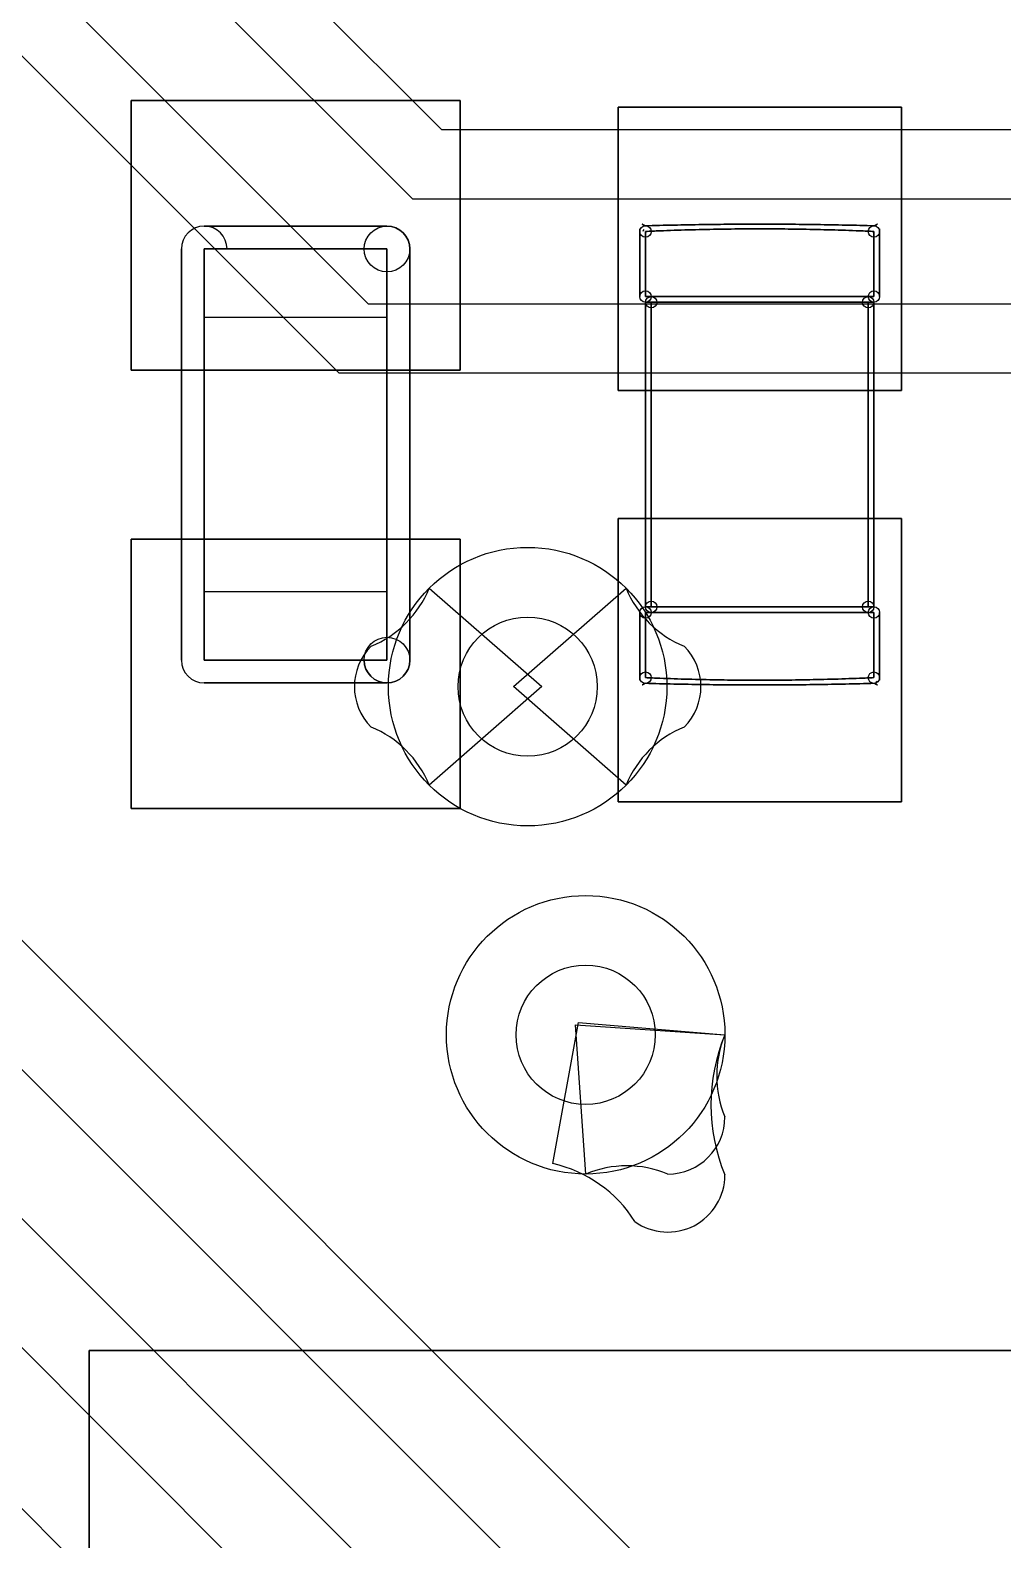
# Model space of a CAD drawing. Extents: x -14 to 27.9, y 0 to 17.8.
# Drawn here: x 14.024 to 16.153, y 11.087 to 14.391 of the extents above; entities that cross this region are included whole.
import ezdxf

# ---------------------------------------------------------------- set-up
doc = ezdxf.new("R2010")
doc.units = 0
doc.header["$MEASUREMENT"] = 0
doc.layers.add('Feature', color=7, linetype='CONTINUOUS')

msp = doc.modelspace()

# ---------------------------------------------------------------- linework, layer by layer
at = {"layer": 'Feature'}
for p, q in [((12.9571, 16.1407, -1.96222), (14.9246, 14.1732, -1.96222)), ((14.8614, 14.0208, -1.96222), (12.8088, 16.0734, -1.96222)), ((13.2396, 15.3162, -1.96222), (14.7636, 13.7922, -1.96222)), ((14.7004, 13.6398, -1.96222), (13.1764, 15.1638, -1.96222)), ((14.245, 14.237, 0.000305), (14.965, 14.237, 0.000305)), ((14.245, 13.647, 0.000305), (14.245, 14.237, 0.000305)), ((14.245, 13.647, 0.000305), (14.245, 14.237, 0.000305)), ((14.245, 14.237, 0.001305), (14.245, 13.647, 0.001305)), ((14.245, 14.237, 0.000305), (14.245, 14.237, 0.001305)), ((14.245, 14.237, 0.000305), (14.965, 14.237, 0.000305)), ((14.245, 14.237, 0.000305), (14.245, 14.237, 0.001305)), ((14.965, 14.237, 0.001305), (14.245, 14.237, 0.001305)), ((14.965, 14.237, 0.001305), (14.245, 14.237, 0.001305)), ((14.245, 14.237, 0.001305), (14.245, 13.647, 0.001305)), ((14.245, 13.647, 0.000305), (14.245, 14.237, 0.000305)), ((14.245, 14.237, 0.000305), (14.965, 14.237, 0.000305)), ((14.965, 14.237, 0.000305), (14.965, 13.647, 0.000305)), ((14.965, 14.237, 0.000305), (14.965, 14.237, 0.001305)), ((14.965, 14.237, 0.000305), (14.965, 13.647, 0.000305)), ((14.965, 14.237, 0.000305), (14.965, 14.237, 0.001305)), ((14.965, 13.647, 0.001305), (14.965, 14.237, 0.001305)), ((14.965, 13.647, 0.001305), (14.965, 14.237, 0.001305)), ((14.965, 14.237, 0.000305), (14.965, 13.647, 0.000305)), ((15.311, 13.602, 0.000305), (15.311, 14.222, 0.000305)), ((15.311, 14.222, 0.000305), (15.931, 14.222, 0.000305)), ((15.311, 14.222, 0.000305), (15.931, 14.222, 0.000305)), ((15.311, 14.222, 0.000305), (15.311, 14.222, 0.001305)), ((15.931, 14.222, 0.001305), (15.311, 14.222, 0.001305)), ((15.311, 13.602, 0.000305), (15.311, 14.222, 0.000305)), ((15.311, 14.222, 0.001305), (15.311, 13.602, 0.001305)), ((15.311, 14.222, 0.000305), (15.311, 14.222, 0.001305)), ((15.311, 14.222, 0.001305), (15.311, 13.602, 0.001305)), ((15.931, 14.222, 0.001305), (15.311, 14.222, 0.001305)), ((15.311, 13.602, 0.000305), (15.311, 14.222, 0.000305)), ((15.311, 14.222, 0.000305), (15.931, 14.222, 0.000305)), ((15.931, 14.222, 0.000305), (15.931, 13.602, 0.000305)), ((15.931, 14.222, 0.000305), (15.931, 14.222, 0.001305)), ((15.931, 14.222, 0.000305), (15.931, 13.602, 0.000305)), ((15.931, 14.222, 0.000305), (15.931, 14.222, 0.001305)), ((15.931, 13.602, 0.001305), (15.931, 14.222, 0.001305)), ((15.931, 13.602, 0.001305), (15.931, 14.222, 0.001305)), ((15.931, 14.222, 0.000305), (15.931, 13.602, 0.000305)), ((14.9246, 14.1732, -1.96222), (16.6685, 14.1732, -1.96222)), ((16.6053, 14.0208, -1.96222), (14.8614, 14.0208, -1.96222)), ((14.405, 13.962, 0.05), (14.405, 13.962, 0.55)), ((14.405, 13.962, 0.55), (14.805, 13.962, 0.55)), ((14.805, 13.962, 0.05), (14.405, 13.962, 0.05)), ((14.405, 13.962, 0.55), (14.805, 13.962, 0.55)), ((14.805, 13.962, 0.05), (14.405, 13.962, 0.05)), ((14.405, 13.962, 0.05), (14.405, 13.962, 0.55)), ((14.805, 13.962, 0.55), (14.805, 13.962, 0.05)), ((14.805, 13.962, 0.55), (14.805, 13.962, 0.05)), ((15.3585, 13.9503), (15.3585, 13.8078)), ((15.3585, 13.8078, 0.5), (15.3585, 13.9503, 0.5)), ((15.3585, 13.8078, 0.5), (15.3585, 13.9503, 0.5)), ((15.3585, 13.9503), (15.3585, 13.8078)), ((15.371, 13.8078, -0.0125), (15.371, 13.9503, -0.0125)), ((15.371, 13.9503, 0.5125), (15.371, 13.8078, 0.5125)), ((15.371, 13.9503, 0.5125), (15.371, 13.8078, 0.5125)), ((15.371, 13.8078, -0.0125), (15.371, 13.9503, -0.0125)), ((15.871, 13.9503, -0.0125), (15.871, 13.8078, -0.0125)), ((15.871, 13.8078, 0.5125), (15.871, 13.9503, 0.5125)), ((15.871, 13.8078, 0.5125), (15.871, 13.9503, 0.5125)), ((15.871, 13.9503, -0.0125), (15.871, 13.8078, -0.0125)), ((15.8835, 13.9503, 0.5), (15.8835, 13.8078, 0.5)), ((15.8835, 13.8078), (15.8835, 13.9503)), ((15.8835, 13.9503, 0.5), (15.8835, 13.8078, 0.5)), ((15.8835, 13.8078), (15.8835, 13.9503)), ((14.355, 13.762, 0.55), (14.355, 13.912, 0.55)), ((14.355, 13.912, 0.05), (14.355, 13.762, 0.05)), ((14.355, 13.762, 0.55), (14.355, 13.912, 0.55)), ((14.355, 13.912, 0.55), (14.355, 13.912, 0.05)), ((14.355, 13.912, 0.05), (14.355, 13.762, 0.05)), ((14.355, 13.912, 0.55), (14.355, 13.912, 0.05)), ((14.805, 13.912, 0.6), (14.405, 13.912, 0.6)), ((14.405, 13.912, 0.6), (14.405, 13.762, 0.6)), ((14.405, 13.762), (14.405, 13.912)), ((14.405, 13.912), (14.805, 13.912)), ((14.405, 13.912, 0.6), (14.405, 13.762, 0.6)), ((14.405, 13.762), (14.405, 13.912)), ((14.805, 13.912, 0.6), (14.405, 13.912, 0.6)), ((14.405, 13.912), (14.805, 13.912)), ((14.805, 13.762, 0.6), (14.805, 13.912, 0.6)), ((14.805, 13.762, 0.6), (14.805, 13.912, 0.6)), ((14.805, 13.912), (14.805, 13.762)), ((14.805, 13.912), (14.805, 13.762)), ((14.855, 13.912, 0.55), (14.855, 13.762, 0.55)), ((14.855, 13.762, 0.05), (14.855, 13.912, 0.05)), ((14.855, 13.912, 0.05), (14.855, 13.912, 0.55)), ((14.855, 13.912, 0.55), (14.855, 13.762, 0.55)), ((14.855, 13.762, 0.05), (14.855, 13.912, 0.05)), ((14.855, 13.912, 0.05), (14.855, 13.912, 0.55)), ((14.7636, 13.7922, -1.96222), (16.5416, 13.7922, -1.96222)), ((15.3585, 13.8078), (15.3585, 13.8078, 0.5)), ((15.3585, 13.8078), (15.3585, 13.8078, 0.5)), ((15.871, 13.8078, -0.0125), (15.371, 13.8078, -0.0125)), ((15.371, 13.8078, 0.5125), (15.871, 13.8078, 0.5125)), ((15.371, 13.8078, 0.5125), (15.871, 13.8078, 0.5125)), ((15.871, 13.8078, -0.0125), (15.371, 13.8078, -0.0125)), ((15.371, 13.7953, 0.4875), (15.371, 13.7953, 0.0125)), ((15.371, 13.7953, 0.4875), (15.371, 13.7953, 0.0125)), ((15.371, 13.7953, 0.0125), (15.371, 13.1287, 0.0125)), ((15.371, 13.1287, 0.4875), (15.371, 13.7953, 0.4875)), ((15.371, 13.7953, 0.0125), (15.371, 13.1287, 0.0125)), ((15.371, 13.1287, 0.4875), (15.371, 13.7953, 0.4875)), ((15.371, 13.7953, 0.5), (15.371, 13.7953)), ((15.371, 13.7953), (15.871, 13.7953)), ((15.871, 13.7953, 0.5), (15.371, 13.7953, 0.5)), ((15.871, 13.7953, 0.5), (15.371, 13.7953, 0.5)), ((15.371, 13.7953, 0.5), (15.371, 13.7953)), ((15.371, 13.7953), (15.871, 13.7953)), ((15.8585, 13.7953), (15.3835, 13.7953)), ((15.8585, 13.7953, 0.5), (15.3835, 13.7953, 0.5)), ((15.8585, 13.7953, 0.5), (15.3835, 13.7953, 0.5)), ((15.3835, 13.7953, 0.5), (15.3835, 13.1287, 0.5)), ((15.8585, 13.7953), (15.3835, 13.7953)), ((15.3835, 13.1287), (15.3835, 13.7953)), ((15.3835, 13.1287), (15.3835, 13.7953)), ((15.3835, 13.7953, 0.5), (15.3835, 13.1287, 0.5)), ((15.8585, 13.1287, 0.5), (15.8585, 13.7953, 0.5)), ((15.8585, 13.7953), (15.8585, 13.1287)), ((15.8585, 13.7953), (15.8585, 13.1287)), ((15.8585, 13.1287, 0.5), (15.8585, 13.7953, 0.5)), ((15.871, 13.7953, 0.4875), (15.871, 13.7953, 0.0125)), ((15.871, 13.1287, 0.0125), (15.871, 13.7953, 0.0125)), ((15.871, 13.7953, 0.4875), (15.871, 13.7953, 0.0125)), ((15.871, 13.7953, 0.4875), (15.871, 13.1287, 0.4875)), ((15.871, 13.1287, 0.0125), (15.871, 13.7953, 0.0125)), ((15.871, 13.7953, 0.4875), (15.871, 13.1287, 0.4875)), ((15.871, 13.7953), (15.871, 13.7953, 0.5)), ((15.871, 13.7953), (15.871, 13.7953, 0.5)), ((15.8835, 13.8078, 0.5), (15.8835, 13.8078)), ((15.8835, 13.8078, 0.5), (15.8835, 13.8078)), ((14.355, 13.162, 0.55), (14.355, 13.762, 0.55)), ((14.355, 13.762, 0.05), (14.355, 13.162, 0.05)), ((14.355, 13.762, 0.55), (14.355, 13.762, 0.05)), ((14.355, 13.762, 0.05), (14.355, 13.162, 0.05)), ((14.355, 13.162, 0.55), (14.355, 13.762, 0.55)), ((14.355, 13.762, 0.55), (14.355, 13.762, 0.05)), ((14.805, 13.762, 0.6), (14.405, 13.762, 0.6)), ((14.805, 13.762), (14.405, 13.762)), ((14.405, 13.762, 0.6), (14.405, 13.162, 0.6)), ((14.405, 13.162), (14.405, 13.762)), ((14.405, 13.762, 0.6), (14.405, 13.162, 0.6)), ((14.805, 13.762, 0.6), (14.405, 13.762, 0.6)), ((14.405, 13.162), (14.405, 13.762)), ((14.805, 13.762), (14.405, 13.762)), ((14.805, 13.162, 0.6), (14.805, 13.762, 0.6)), ((14.805, 13.762), (14.805, 13.162)), ((14.805, 13.162, 0.6), (14.805, 13.762, 0.6)), ((14.805, 13.762), (14.805, 13.162)), ((14.855, 13.762, 0.55), (14.855, 13.162, 0.55)), ((14.855, 13.762, 0.05), (14.855, 13.762, 0.55)), ((14.855, 13.162, 0.05), (14.855, 13.762, 0.05)), ((14.855, 13.762, 0.55), (14.855, 13.162, 0.55)), ((14.855, 13.162, 0.05), (14.855, 13.762, 0.05)), ((14.855, 13.762, 0.05), (14.855, 13.762, 0.55)), ((14.965, 13.647, 0.000305), (14.245, 13.647, 0.000305)), ((14.965, 13.647, 0.000305), (14.245, 13.647, 0.000305)), ((14.245, 13.647, 0.001305), (14.965, 13.647, 0.001305)), ((14.245, 13.647, 0.000305), (14.245, 13.647, 0.001305)), ((14.245, 13.647, 0.000305), (14.245, 13.647, 0.001305)), ((14.245, 13.647, 0.001305), (14.965, 13.647, 0.001305)), ((14.965, 13.647, 0.000305), (14.245, 13.647, 0.000305)), ((14.965, 13.647, 0.000305), (14.965, 13.647, 0.001305)), ((14.965, 13.647, 0.000305), (14.965, 13.647, 0.001305)), ((16.4784, 13.6398, -1.96222), (14.7004, 13.6398, -1.96222)), ((15.931, 13.602, 0.000305), (15.311, 13.602, 0.000305)), ((15.931, 13.602, 0.000305), (15.311, 13.602, 0.000305)), ((15.311, 13.602, 0.001305), (15.931, 13.602, 0.001305)), ((15.311, 13.602, 0.000305), (15.311, 13.602, 0.001305)), ((15.311, 13.602, 0.000305), (15.311, 13.602, 0.001305)), ((15.311, 13.602, 0.001305), (15.931, 13.602, 0.001305)), ((15.931, 13.602, 0.000305), (15.311, 13.602, 0.000305)), ((15.931, 13.602, 0.000305), (15.931, 13.602, 0.001305)), ((15.931, 13.602, 0.000305), (15.931, 13.602, 0.001305)), ((15.311, 12.702, 0.000305), (15.311, 13.322, 0.000305)), ((15.311, 13.322, 0.000305), (15.931, 13.322, 0.000305)), ((15.311, 13.322, 0.000305), (15.931, 13.322, 0.000305)), ((15.311, 13.322, 0.000305), (15.311, 13.322, 0.001305)), ((15.931, 13.322, 0.001305), (15.311, 13.322, 0.001305)), ((15.311, 12.702, 0.000305), (15.311, 13.322, 0.000305)), ((15.311, 13.322, 0.001305), (15.311, 12.702, 0.001305)), ((15.311, 13.322, 0.000305), (15.311, 13.322, 0.001305)), ((15.311, 13.322, 0.001305), (15.311, 12.702, 0.001305)), ((15.931, 13.322, 0.001305), (15.311, 13.322, 0.001305)), ((15.311, 12.702, 0.000305), (15.311, 13.322, 0.000305)), ((15.311, 13.322, 0.000305), (15.931, 13.322, 0.000305)), ((15.931, 13.322, 0.000305), (15.931, 12.702, 0.000305)), ((15.931, 13.322, 0.000305), (15.931, 13.322, 0.001305)), ((15.931, 13.322, 0.000305), (15.931, 12.702, 0.000305)), ((15.931, 13.322, 0.000305), (15.931, 13.322, 0.001305)), ((15.931, 12.702, 0.001305), (15.931, 13.322, 0.001305)), ((15.931, 12.702, 0.001305), (15.931, 13.322, 0.001305)), ((15.931, 13.322, 0.000305), (15.931, 12.702, 0.000305)), ((14.245, 13.277, 0.000305), (14.965, 13.277, 0.000305)), ((14.245, 12.687, 0.000305), (14.245, 13.277, 0.000305)), ((14.245, 12.687, 0.000305), (14.245, 13.277, 0.000305)), ((14.245, 13.277, 0.001305), (14.245, 12.687, 0.001305)), ((14.245, 13.277, 0.000305), (14.245, 13.277, 0.001305)), ((14.245, 13.277, 0.000305), (14.965, 13.277, 0.000305)), ((14.245, 13.277, 0.000305), (14.245, 13.277, 0.001305)), ((14.965, 13.277, 0.001305), (14.245, 13.277, 0.001305)), ((14.965, 13.277, 0.001305), (14.245, 13.277, 0.001305)), ((14.245, 13.277, 0.001305), (14.245, 12.687, 0.001305)), ((14.245, 12.687, 0.000305), (14.245, 13.277, 0.000305)), ((14.245, 13.277, 0.000305), (14.965, 13.277, 0.000305)), ((14.965, 13.277, 0.000305), (14.965, 12.687, 0.000305)), ((14.965, 13.277, 0.000305), (14.965, 13.277, 0.001305)), ((14.965, 13.277, 0.000305), (14.965, 12.687, 0.000305)), ((14.965, 13.277, 0.000305), (14.965, 13.277, 0.001305)), ((14.965, 12.687, 0.001305), (14.965, 13.277, 0.001305)), ((14.965, 12.687, 0.001305), (14.965, 13.277, 0.001305)), ((14.965, 13.277, 0.000305), (14.965, 12.687, 0.000305)), ((13.2184, 13.1859, -1.96222), (19.9625, 6.4418, -1.96222)), ((14.355, 13.012, 0.55), (14.355, 13.162, 0.55)), ((14.355, 13.162, 0.05), (14.355, 13.012, 0.05)), ((14.355, 13.162, 0.05), (14.355, 13.162, 0.55)), ((14.355, 13.162, 0.05), (14.355, 13.012, 0.05)), ((14.355, 13.012, 0.55), (14.355, 13.162, 0.55)), ((14.355, 13.162, 0.05), (14.355, 13.162, 0.55)), ((14.405, 13.162, 0.6), (14.805, 13.162, 0.6)), ((14.405, 13.162, 0.6), (14.405, 13.012, 0.6)), ((14.405, 13.012), (14.405, 13.162)), ((14.405, 13.162), (14.805, 13.162)), ((14.405, 13.162, 0.6), (14.405, 13.012, 0.6)), ((14.405, 13.012), (14.405, 13.162)), ((14.405, 13.162, 0.6), (14.805, 13.162, 0.6)), ((14.405, 13.162), (14.805, 13.162)), ((14.805, 13.012, 0.6), (14.805, 13.162, 0.6)), ((14.805, 13.012, 0.6), (14.805, 13.162, 0.6)), ((14.805, 13.162), (14.805, 13.012)), ((14.805, 13.162), (14.805, 13.012)), ((14.855, 13.162, 0.55), (14.855, 13.012, 0.55)), ((14.855, 13.162, 0.55), (14.855, 13.162, 0.05)), ((14.855, 13.162, 0.55), (14.855, 13.012, 0.55)), ((14.855, 13.012, 0.05), (14.855, 13.162, 0.05)), ((14.855, 13.012, 0.05), (14.855, 13.162, 0.05)), ((14.855, 13.162, 0.55), (14.855, 13.162, 0.05)), ((14.8976, 13.1695, 0.000305), (15.1442, 12.954, 0.000305)), ((15.0818, 12.954, 0.000305), (15.3284, 13.1695, 0.000305)), ((15.371, 13.1287, 0.4875), (15.371, 13.1287, 0.0125)), ((15.371, 13.1287, 0.4875), (15.371, 13.1287, 0.0125)), ((15.371, 13.1287, 0.5), (15.371, 13.1287)), ((15.871, 13.1287, 0.5), (15.371, 13.1287, 0.5)), ((15.371, 13.1287), (15.871, 13.1287)), ((15.871, 13.1287, 0.5), (15.371, 13.1287, 0.5)), ((15.371, 13.1287, 0.5), (15.371, 13.1287)), ((15.371, 13.1287), (15.871, 13.1287)), ((15.3835, 13.1287), (15.8585, 13.1287)), ((15.3835, 13.1287, 0.5), (15.8585, 13.1287, 0.5)), ((15.3835, 13.1287, 0.5), (15.8585, 13.1287, 0.5)), ((15.3835, 13.1287), (15.8585, 13.1287)), ((15.871, 13.1287, 0.4875), (15.871, 13.1287, 0.0125)), ((15.871, 13.1287, 0.4875), (15.871, 13.1287, 0.0125)), ((15.871, 13.1287), (15.871, 13.1287, 0.5)), ((15.871, 13.1287), (15.871, 13.1287, 0.5)), ((15.3585, 13.1162, 0.5), (15.3585, 12.9737, 0.5)), ((15.3585, 13.1162), (15.3585, 13.1162, 0.5)), ((15.3585, 12.9737), (15.3585, 13.1162)), ((15.3585, 13.1162, 0.5), (15.3585, 12.9737, 0.5)), ((15.3585, 13.1162), (15.3585, 13.1162, 0.5)), ((15.3585, 12.9737), (15.3585, 13.1162)), ((15.871, 13.1162, -0.0125), (15.371, 13.1162, -0.0125)), ((15.371, 13.1162, -0.0125), (15.371, 12.9737, -0.0125)), ((15.371, 13.1162, 0.5125), (15.871, 13.1162, 0.5125)), ((15.371, 12.9737, 0.5125), (15.371, 13.1162, 0.5125)), ((15.371, 13.1162, 0.5125), (15.871, 13.1162, 0.5125)), ((15.371, 12.9737, 0.5125), (15.371, 13.1162, 0.5125)), ((15.871, 13.1162, -0.0125), (15.371, 13.1162, -0.0125)), ((15.371, 13.1162, -0.0125), (15.371, 12.9737, -0.0125)), ((15.871, 12.9737, -0.0125), (15.871, 13.1162, -0.0125)), ((15.871, 13.1162, 0.5125), (15.871, 12.9737, 0.5125)), ((15.871, 13.1162, 0.5125), (15.871, 12.9737, 0.5125)), ((15.871, 12.9737, -0.0125), (15.871, 13.1162, -0.0125)), ((15.8835, 13.1162), (15.8835, 12.9737)), ((15.8835, 13.1162, 0.5), (15.8835, 13.1162)), ((15.8835, 12.9737, 0.5), (15.8835, 13.1162, 0.5)), ((15.8835, 13.1162, 0.5), (15.8835, 13.1162)), ((15.8835, 12.9737, 0.5), (15.8835, 13.1162, 0.5)), ((15.8835, 13.1162), (15.8835, 12.9737)), ((19.7625, 6.359, -1.96222), (13.1356, 12.9859, -1.96222)), ((14.355, 13.012, 0.05), (14.355, 13.012, 0.55)), ((14.355, 13.012, 0.05), (14.355, 13.012, 0.55)), ((14.405, 13.012, 0.6), (14.805, 13.012, 0.6)), ((14.805, 13.012), (14.405, 13.012)), ((14.405, 13.012, 0.6), (14.805, 13.012, 0.6)), ((14.805, 13.012), (14.405, 13.012)), ((14.855, 13.012, 0.55), (14.855, 13.012, 0.05)), ((14.855, 13.012, 0.55), (14.855, 13.012, 0.05)), ((14.805, 12.962, 0.55), (14.405, 12.962, 0.55)), ((14.405, 12.962, 0.55), (14.405, 12.962, 0.05)), ((14.405, 12.962, 0.05), (14.805, 12.962, 0.05)), ((14.805, 12.962, 0.55), (14.405, 12.962, 0.55)), ((14.405, 12.962, 0.55), (14.405, 12.962, 0.05)), ((14.405, 12.962, 0.05), (14.805, 12.962, 0.05)), ((14.805, 12.962, 0.05), (14.805, 12.962, 0.55)), ((14.805, 12.962, 0.05), (14.805, 12.962, 0.55)), ((15.1442, 12.954, 0.000305), (14.8976, 12.7385, 0.000305)), ((15.3284, 12.7385, 0.000305), (15.0818, 12.954, 0.000305)), ((15.2654, 12.954, -1.96192), (15.2654, 12.954)), ((15.2654, 12.954, -1.96192), (15.2654, 12.954)), ((12.9954, 12.8, -1.96222), (19.531, 6.2644, -1.96222)), ((15.931, 12.702, 0.000305), (15.311, 12.702, 0.000305)), ((15.931, 12.702, 0.000305), (15.311, 12.702, 0.000305)), ((15.311, 12.702, 0.001305), (15.931, 12.702, 0.001305)), ((15.311, 12.702, 0.000305), (15.311, 12.702, 0.001305)), ((15.311, 12.702, 0.000305), (15.311, 12.702, 0.001305)), ((15.311, 12.702, 0.001305), (15.931, 12.702, 0.001305)), ((15.931, 12.702, 0.000305), (15.311, 12.702, 0.000305)), ((15.931, 12.702, 0.000305), (15.931, 12.702, 0.001305)), ((15.931, 12.702, 0.000305), (15.931, 12.702, 0.001305)), ((14.965, 12.687, 0.000305), (14.245, 12.687, 0.000305)), ((14.965, 12.687, 0.000305), (14.245, 12.687, 0.000305)), ((14.245, 12.687, 0.001305), (14.965, 12.687, 0.001305)), ((14.245, 12.687, 0.000305), (14.245, 12.687, 0.001305)), ((14.245, 12.687, 0.000305), (14.245, 12.687, 0.001305)), ((14.245, 12.687, 0.001305), (14.965, 12.687, 0.001305)), ((14.965, 12.687, 0.000305), (14.245, 12.687, 0.000305)), ((14.965, 12.687, 0.000305), (14.965, 12.687, 0.001305)), ((14.965, 12.687, 0.000305), (14.965, 12.687, 0.001305)), ((19.331, 6.1816, -1.96222), (12.9126, 12.6, -1.96222)), ((15.1679, 11.9102, 0.000305), (15.2242, 12.219, 0.000305)), ((15.2179, 12.2141, 0.000305), (15.5448, 12.192, 0.000305)), ((15.24, 11.8872, 0.000305), (15.2179, 12.2141, 0.000305)), ((15.2242, 12.219, 0.000305), (15.5448, 12.192, 0.000305)), ((12.9954, 12.165, -1.96222), (19.0865, 6.0739, -1.96222)), ((15.3924, 12.192, -1.96192), (15.3924, 12.192)), ((15.3924, 12.192, -1.96192), (15.3924, 12.192)), ((14.153, 11.501, 0.2), (21.153, 11.501, 0.2)), ((14.153, 4.501, 0.2), (14.153, 11.501, 0.2)), ((14.153, 11.501, 1), (14.153, 11.501, 0.2)), ((21.153, 11.501, 1), (14.153, 11.501, 1)), ((14.153, 11.501, 0.2), (21.153, 11.501, 0.2)), ((14.153, 11.501, 1), (14.153, 4.501, 1)), ((14.153, 11.501, 1), (14.153, 11.501, 0.2)), ((14.153, 4.501, 0.2), (14.153, 11.501, 0.2)), ((14.153, 11.501, 1), (14.153, 4.501, 1)), ((21.153, 11.501, 1), (14.153, 11.501, 1))]:
    msp.add_line(p, q, dxfattribs=at)
for centre, radius in [((15.371, 13.9503), 0.0125), ((15.371, 13.9503), 0.0125), ((15.371, 13.9503), 0.0125), ((15.371, 13.9503), 0.0125), ((15.371, 13.9503), 0.0125), ((15.371, 13.9503), 0.0125), ((15.371, 13.9503), 0.0125), ((15.371, 13.9503), 0.0125), ((15.371, 13.9503), 0.0125), ((15.371, 13.9503), 0.0125), ((15.371, 13.9503), 0.0125), ((15.371, 13.9503), 0.0125), ((15.871, 13.9503), 0.0125), ((15.871, 13.9503), 0.0125), ((15.871, 13.9503), 0.0125), ((15.871, 13.9503), 0.0125), ((15.871, 13.9503), 0.0125), ((15.871, 13.9503), 0.0125), ((15.871, 13.9503), 0.0125), ((15.871, 13.9503), 0.0125), ((15.871, 13.9503), 0.0125), ((15.871, 13.9503), 0.0125), ((15.871, 13.9503), 0.0125), ((15.871, 13.9503), 0.0125), ((15.371, 13.8078), 0.0125), ((15.371, 13.8078), 0.0125), ((15.371, 13.8078), 0.0125), ((15.371, 13.8078), 0.0125), ((15.371, 13.8078), 0.0125), ((15.371, 13.8078), 0.0125), ((15.371, 13.8078), 0.0125), ((15.371, 13.8078), 0.0125), ((15.371, 13.8078), 0.0125), ((15.371, 13.8078), 0.0125), ((15.371, 13.8078), 0.0125), ((15.371, 13.8078), 0.0125), ((15.871, 13.8078), 0.0125), ((15.871, 13.8078), 0.0125), ((15.871, 13.8078), 0.0125), ((15.871, 13.8078), 0.0125), ((15.871, 13.8078), 0.0125), ((15.871, 13.8078), 0.0125), ((15.871, 13.8078), 0.0125), ((15.871, 13.8078), 0.0125), ((15.871, 13.8078), 0.0125), ((15.871, 13.8078), 0.0125), ((15.871, 13.8078), 0.0125), ((15.871, 13.8078), 0.0125), ((15.3835, 13.7953), 0.0125), ((15.3835, 13.7953), 0.0125), ((15.3835, 13.7953), 0.0125), ((15.3835, 13.7953), 0.0125), ((15.8585, 13.7953), 0.0125), ((15.8585, 13.7953), 0.0125), ((15.8585, 13.7953), 0.0125), ((15.8585, 13.7953), 0.0125), ((15.113, 12.954), 0.3048), ((15.371, 13.1162), 0.0125), ((15.371, 13.1162), 0.0125), ((15.371, 13.1162), 0.0125), ((15.371, 13.1162), 0.0125), ((15.371, 13.1162), 0.0125), ((15.371, 13.1162), 0.0125), ((15.371, 13.1162), 0.0125), ((15.371, 13.1162), 0.0125), ((15.371, 13.1162), 0.0125), ((15.371, 13.1162), 0.0125), ((15.371, 13.1162), 0.0125), ((15.371, 13.1162), 0.0125), ((15.3835, 13.1287), 0.0125), ((15.3835, 13.1287), 0.0125), ((15.3835, 13.1287), 0.0125), ((15.3835, 13.1287), 0.0125), ((15.8585, 13.1287), 0.0125), ((15.8585, 13.1287), 0.0125), ((15.8585, 13.1287), 0.0125), ((15.8585, 13.1287), 0.0125), ((15.871, 13.1162), 0.0125), ((15.871, 13.1162), 0.0125), ((15.871, 13.1162), 0.0125), ((15.871, 13.1162), 0.0125), ((15.871, 13.1162), 0.0125), ((15.871, 13.1162), 0.0125), ((15.871, 13.1162), 0.0125), ((15.871, 13.1162), 0.0125), ((15.871, 13.1162), 0.0125), ((15.871, 13.1162), 0.0125), ((15.871, 13.1162), 0.0125), ((15.871, 13.1162), 0.0125), ((15.113, 12.954), 0.1524), ((15.113, 12.954), 0.1524), ((15.113, 12.954), 0.1524), ((15.113, 12.954), 0.1524), ((15.371, 12.9737), 0.0125), ((15.371, 12.9737), 0.0125), ((15.371, 12.9737), 0.0125), ((15.371, 12.9737), 0.0125), ((15.371, 12.9737), 0.0125), ((15.371, 12.9737), 0.0125), ((15.371, 12.9737), 0.0125), ((15.371, 12.9737), 0.0125), ((15.371, 12.9737), 0.0125), ((15.371, 12.9737), 0.0125), ((15.371, 12.9737), 0.0125), ((15.371, 12.9737), 0.0125), ((15.871, 12.9737), 0.0125), ((15.871, 12.9737), 0.0125), ((15.871, 12.9737), 0.0125), ((15.871, 12.9737), 0.0125), ((15.871, 12.9737), 0.0125), ((15.871, 12.9737), 0.0125), ((15.871, 12.9737), 0.0125), ((15.871, 12.9737), 0.0125), ((15.871, 12.9737), 0.0125), ((15.871, 12.9737), 0.0125), ((15.871, 12.9737), 0.0125), ((15.871, 12.9737), 0.0125), ((15.24, 12.192), 0.3048), ((15.24, 12.192), 0.1524), ((15.24, 12.192), 0.1524), ((15.24, 12.192), 0.1524), ((15.24, 12.192), 0.1524)]:
    msp.add_circle(centre, radius, dxfattribs=at)
for centre, radius, start, end in [((14.405, 13.912, 0.55), 0.05, 180, 180), ((14.405, 13.912, 0.55), 0.05, 180, 180), ((14.405, 13.912, 0.55), 0.05, 90, 180), ((14.405, 13.912, 0.05), 0.05, 90, 180), ((14.405, 13.912, 0.55), 0.05, 90, 180), ((14.405, 13.912, 0.05), 0.05, 90, 180), ((14.405, 13.912, 0.05), 0.05, 0, 90), ((14.405, 13.912, 0.05), 0.05, 0, 90), ((14.805, 13.912, 0.05), 0.05, 0, -1.02838e-07), ((14.805, 13.912, 0.05), 0.05, 0, -1.02838e-07), ((14.805, 13.912, 0.55), 0.05, 0, 90), ((14.805, 13.912, 0.05), 0.05, 0, 90), ((14.805, 13.912, 0.55), 0.05, 0, 90), ((14.805, 13.912, 0.05), 0.05, 0, 90), ((14.805, 13.912, 0.05), 0.05, 0, 90), ((14.805, 13.912, 0.05), 0.05, 0, 90), ((15.371, 13.9503), 0.00559, 135, 180), ((15.371, 13.9503), 0.00559, 135, 180), ((15.371, 13.9503), 0, 0, 180), ((15.371, 13.9503), 0, 0, 180), ((14.405, 13.912, 0.05), 8.97451e-11, 180, 0), ((14.405, 13.912, 0.55), 8.97451e-11, 90, 180), ((14.405, 13.912, 0.55), 8.97451e-11, 90, 180), ((14.405, 13.912, 0.05), 8.97451e-11, 180, 0), ((14.805, 13.912, 0.55), 8.97451e-11, 180, 0), ((14.805, 13.912, 0.55), 8.97451e-11, 180, 0), ((14.805, 13.912, 0.55), 8.97451e-11, 90, 180), ((14.805, 13.912, 0.55), 8.97451e-11, 90, 180), ((14.6818, 13.2583, 0.000305), 0.233347, -67.7169, -22.3732), ((15.5442, 13.2583, 0.000305), 0.233347, -157.627, -112.283), ((14.405, 13.012, 0.55), 0.05, 180, 180), ((14.405, 13.012, 0.55), 0.05, 180, 180), ((14.805, 13.012, 0.05), 0.05, 0, -1.02838e-07), ((14.805, 13.012, 0.05), 0.05, 0, -1.02838e-07), ((14.8587, 12.954, 0.000305), 0.125016, 135, -135), ((15.3673, 12.954, 0.000305), 0.125016, -45, 45), ((14.405, 13.012, 0.55), 0.05, 180, -90), ((14.405, 13.012, 0.05), 0.05, 180, -90), ((14.405, 13.012, 0.55), 0.05, 180, -90), ((14.405, 13.012, 0.55), 0.05, 180, -90), ((14.405, 13.012, 0.55), 0.05, 180, -90), ((14.405, 13.012, 0.05), 0.05, 180, -90), ((14.405, 13.012, 0.05), 8.97451e-11, 180, 0), ((14.405, 13.012, 0.05), 8.97451e-11, -90, 0), ((14.405, 13.012, 0.05), 8.97451e-11, -90, 0), ((14.405, 13.012, 0.05), 8.97451e-11, 180, 0), ((14.805, 13.012, 0.55), 0.05, 180, -90), ((14.805, 13.012, 0.55), 0.05, 180, -90), ((14.805, 13.012, 0.55), 8.97433e-11, 0, 180), ((14.805, 13.012, 0.55), 0.05, -90, 0), ((14.805, 13.012, 0.05), 0.05, -90, 0), ((14.805, 13.012, 0.55), 0.05, -90, 0), ((14.805, 13.012, 0.55), 8.97433e-11, 0, 180), ((14.805, 13.012, 0.05), 0.05, -90, 0), ((14.805, 13.012, 0.05), 8.97451e-11, -90, 0), ((14.805, 13.012, 0.05), 8.97451e-11, -90, 0), ((15.871, 12.9737, 0.5), 0.012477, -86.5381, -62.0653), ((15.871, 12.9737, 0.5), 0.012477, -86.5381, -62.0653), ((15.871, 12.9737, 0.5), 0.010206, -62.0653, -45), ((15.871, 12.9737, 0.5), 0.010206, -62.0653, -45), ((14.6818, 12.6497, 0.000305), 0.233347, 22.3732, 67.7169), ((15.5442, 12.6497, 0.000305), 0.233347, 112.283, 157.627), ((15.9127, 12.0386, 0.000305), 0.3986, 157.366, -157.366), ((15.7603, 12.1021, 0.000305), 0.2335, 157.356, -157.356), ((15.4198, 12.0122, 0.000305), 0.125, -90, 0), ((15.1051, 11.6306, 0.000305), 0.286607, 32.1541, 77.3332), ((15.3299, 11.6717, 0.000305), 0.2335, 67.3556, 112.644), ((15.4198, 11.8852, 0.000305), 0.124994, -125.231, 0)]:
    msp.add_arc(centre, radius, start, end, dxfattribs=at)
for points in [[(15.3585, 13.9503, 0.5), (15.3585, 13.9616, 0.249995), (15.3585, 13.9503)], [(15.3585, 13.9503, 0.5), (15.3585, 13.9616, 0.249995), (15.3585, 13.9503)], [(15.3702, 13.9627, -0.000753), (15.3567, 13.9698, 0.25), (15.3702, 13.9627, 0.500753)], [(15.3702, 13.9627, -0.000753), (15.3567, 13.9698, 0.25), (15.3702, 13.9627, 0.500753)], [(15.3702, 13.9627, 0.500753), (15.621, 13.9698, 0.514282), (15.8718, 13.9627, 0.500753)], [(15.8718, 13.9627, -0.000753), (15.621, 13.9698, -0.014282), (15.3702, 13.9627, -0.000753)], [(15.3702, 13.9627, 0.500753), (15.621, 13.9698, 0.514282), (15.8718, 13.9627, 0.500753)], [(15.8718, 13.9627, -0.000753), (15.621, 13.9698, -0.014282), (15.3702, 13.9627, -0.000753)], [(15.371, 13.9503, -0.0125), (15.621, 13.9616, -0.0125), (15.871, 13.9503, -0.0125)], [(15.871, 13.9503, 0.5125), (15.621, 13.9616, 0.5125), (15.371, 13.9503, 0.5125)], [(15.871, 13.9503, 0.5125), (15.621, 13.9616, 0.5125), (15.371, 13.9503, 0.5125)], [(15.371, 13.9503, -0.0125), (15.621, 13.9616, -0.0125), (15.871, 13.9503, -0.0125)], [(15.8718, 13.9627, 0.500753), (15.8853, 13.9698, 0.25), (15.8718, 13.9627, -0.000753)], [(15.8718, 13.9627, 0.500753), (15.8853, 13.9698, 0.25), (15.8718, 13.9627, -0.000753)], [(15.8835, 13.9503), (15.8835, 13.9616, 0.250005), (15.8835, 13.9503, 0.5)], [(15.8835, 13.9503), (15.8835, 13.9616, 0.250005), (15.8835, 13.9503, 0.5)], [(15.3585, 12.9737, 0.5), (15.3585, 12.9624, 0.249995), (15.3585, 12.9737)], [(15.3585, 12.9737, 0.5), (15.3585, 12.9624, 0.249995), (15.3585, 12.9737)], [(15.3702, 12.9613, -0.000753), (15.3567, 12.9542, 0.25), (15.3702, 12.9613, 0.500753)], [(15.3702, 12.9613, -0.000753), (15.3567, 12.9542, 0.25), (15.3702, 12.9613, 0.500753)], [(15.3702, 12.9613, 0.500753), (15.621, 12.9542, 0.514282), (15.8718, 12.9613, 0.500753)], [(15.8718, 12.9613, -0.000753), (15.621, 12.9542, -0.014282), (15.3702, 12.9613, -0.000753)], [(15.3702, 12.9613, 0.500753), (15.621, 12.9542, 0.514282), (15.8718, 12.9613, 0.500753)], [(15.8718, 12.9613, -0.000753), (15.621, 12.9542, -0.014282), (15.3702, 12.9613, -0.000753)], [(15.371, 12.9737, -0.0125), (15.621, 12.9624, -0.0125), (15.871, 12.9737, -0.0125)], [(15.871, 12.9737, 0.5125), (15.621, 12.9624, 0.5125), (15.371, 12.9737, 0.5125)], [(15.871, 12.9737, 0.5125), (15.621, 12.9624, 0.5125), (15.371, 12.9737, 0.5125)], [(15.371, 12.9737, -0.0125), (15.621, 12.9624, -0.0125), (15.871, 12.9737, -0.0125)], [(15.8718, 12.9613, 0.500753), (15.8853, 12.9542, 0.25), (15.8718, 12.9613, -0.000753)], [(15.8718, 12.9613, 0.500753), (15.8853, 12.9542, 0.25), (15.8718, 12.9613, -0.000753)], [(15.8835, 12.9737), (15.8835, 12.9624, 0.250005), (15.8835, 12.9737, 0.5)], [(15.8835, 12.9737), (15.8835, 12.9624, 0.250005), (15.8835, 12.9737, 0.5)]]:
    msp.add_open_spline(points, degree=2, dxfattribs=at)

doc.saveas('drawing.dxf')
